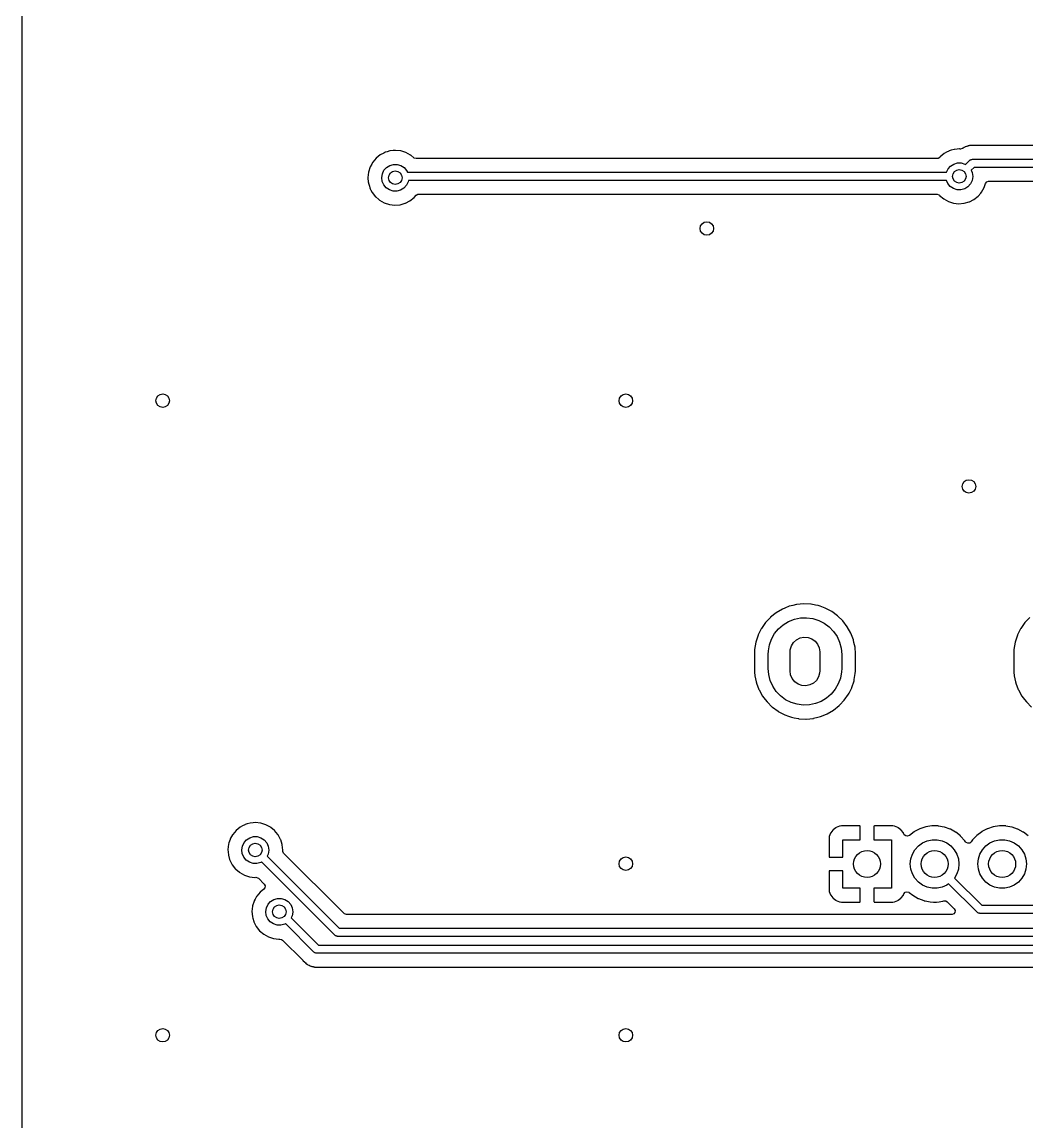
# Model space of a CAD drawing. Extents: x 123 to 292, y -246 to -33.
# Drawn here: x 122.94 to 160.14, y -205.4 to -164.67 of the extents above; entities that cross this region are included whole.
import ezdxf

# ---------------------------------------------------------------- set-up
doc = ezdxf.new("R2010")
doc.units = 0
doc.layers.add('BLACK', color=7, linetype='CONTINUOUS')

msp = doc.modelspace()

# ---------------------------------------------------------------- linework, layer by layer
at = {"layer": 'BLACK', "linetype": 'CONTINUOUS'}
for p, q in [((122.936, -245.999), (122.936, -33.9085)), ((136.678, -169.428), (136.57, -169.438)), ((136.761, -169.421), (136.678, -169.428)), ((136.767, -169.421), (136.761, -169.421)), ((136.951, -169.441), (136.767, -169.421)), ((136.767, -169.421), (136.767, -169.421)), ((157.331, -169.42), (157.253, -169.444)), ((157.437, -169.39), (157.331, -169.42)), ((157.443, -169.388), (157.437, -169.39)), ((157.437, -169.39), (157.437, -169.39)), ((157.449, -169.387), (157.443, -169.388)), ((157.557, -169.377), (157.449, -169.387)), ((157.449, -169.387), (157.449, -169.387)), ((157.639, -169.37), (157.557, -169.377)), ((157.646, -169.37), (157.639, -169.37)), ((157.665, -169.373), (157.646, -169.37)), ((157.646, -169.37), (157.646, -169.37)), ((157.674, -169.373), (157.665, -169.373)), ((157.743, -169.356), (157.674, -169.373)), ((157.748, -169.353), (157.743, -169.356)), ((157.758, -169.346), (157.748, -169.353)), ((157.773, -169.335), (157.758, -169.346)), ((157.795, -169.319), (157.773, -169.335)), ((157.815, -169.311), (157.795, -169.319)), ((157.833, -169.302), (157.815, -169.311)), ((157.845, -169.295), (157.833, -169.302)), ((157.851, -169.291), (157.845, -169.295)), ((157.896, -169.279), (157.851, -169.291)), ((157.907, -169.275), (157.896, -169.279)), ((157.943, -169.261), (157.907, -169.275)), ((157.95, -169.258), (157.943, -169.261)), ((157.943, -169.261), (157.943, -169.261)), ((157.958, -169.257), (157.95, -169.258)), ((157.964, -169.256), (157.958, -169.257)), ((157.958, -169.257), (157.958, -169.257)), ((157.971, -169.255), (157.964, -169.256)), ((157.991, -169.251), (157.971, -169.255)), ((158.011, -169.245), (157.991, -169.251)), ((158.057, -169.244), (158.011, -169.245)), ((158.069, -169.243), (158.057, -169.244)), ((158.074, -169.242), (158.069, -169.243)), ((158.103, -169.242), (158.074, -169.242)), ((158.107, -169.242), (158.103, -169.242)), ((158.122, -169.242), (158.107, -169.242)), ((158.177, -169.24), (158.122, -169.242)), ((158.185, -169.242), (158.177, -169.24)), ((158.197, -169.242), (158.185, -169.242)), ((158.185, -169.242), (158.185, -169.242)), ((201.209, -169.242), (158.197, -169.242)), ((136.045, -169.71), (135.917, -169.861)), ((136.199, -169.586), (136.045, -169.71)), ((136.324, -169.52), (136.199, -169.586)), ((136.369, -169.497), (136.324, -169.52)), ((136.374, -169.494), (136.369, -169.497)), ((136.369, -169.497), (136.369, -169.497)), ((136.453, -169.471), (136.374, -169.494)), ((136.558, -169.44), (136.453, -169.471)), ((136.564, -169.439), (136.558, -169.44)), ((136.558, -169.44), (136.558, -169.44)), ((136.57, -169.438), (136.564, -169.439)), ((136.57, -169.438), (136.57, -169.438)), ((136.957, -169.441), (136.951, -169.441)), ((136.951, -169.441), (136.951, -169.441)), ((137.146, -169.5), (136.957, -169.441)), ((137.32, -169.594), (137.146, -169.5)), ((137.325, -169.598), (137.32, -169.594)), ((137.443, -169.696), (137.325, -169.598)), ((137.325, -169.598), (137.325, -169.598)), ((137.456, -169.705), (137.443, -169.696)), ((137.524, -169.725), (137.456, -169.705)), ((156.81, -169.725), (137.524, -169.725)), ((156.847, -169.719), (156.81, -169.725)), ((156.906, -169.68), (156.847, -169.719)), ((156.919, -169.664), (156.906, -169.68)), ((156.923, -169.659), (156.919, -169.664)), ((157.078, -169.535), (156.923, -169.659)), ((157.159, -169.493), (157.078, -169.535)), ((157.247, -169.446), (157.159, -169.493)), ((157.253, -169.444), (157.247, -169.446)), ((157.247, -169.446), (157.247, -169.446)), ((157.862, -169.942), (158.009, -169.795)), ((158.009, -169.795), (158.026, -169.785)), ((158.026, -169.785), (158.04, -169.771)), ((158.04, -169.771), (158.059, -169.766)), ((158.059, -169.766), (158.076, -169.756)), ((158.076, -169.756), (158.096, -169.756)), ((158.096, -169.756), (158.115, -169.751)), ((158.115, -169.751), (201.555, -169.751)), ((135.762, -170.223), (135.74, -170.42)), ((135.822, -170.035), (135.762, -170.223)), ((135.88, -169.929), (135.822, -170.035)), ((135.914, -169.867), (135.88, -169.929)), ((135.917, -169.861), (135.914, -169.867)), ((135.914, -169.867), (135.914, -169.867)), ((136.275, -170.288), (136.336, -170.159)), ((136.336, -170.159), (136.43, -170.053)), ((136.43, -170.053), (136.549, -169.978)), ((136.549, -169.978), (136.686, -169.939)), ((136.686, -169.939), (136.828, -169.939)), ((136.828, -169.939), (136.963, -169.98)), ((136.963, -169.98), (137.082, -170.057)), ((137.082, -170.057), (137.175, -170.165)), ((137.175, -170.165), (137.206, -170.233)), ((137.206, -170.233), (157.156, -170.233)), ((157.156, -170.233), (157.214, -170.109)), ((157.214, -170.109), (157.308, -170.002)), ((157.308, -170.002), (157.428, -169.927)), ((157.428, -169.927), (157.565, -169.888)), ((157.565, -169.888), (157.706, -169.889)), ((157.706, -169.889), (157.842, -169.929)), ((157.842, -169.929), (157.862, -169.942)), ((158.177, -170.051), (158.072, -170.155)), ((158.072, -170.155), (158.112, -170.243)), ((158.112, -170.243), (158.132, -170.383)), ((201.557, -170.051), (158.177, -170.051)), ((135.74, -170.42), (135.741, -170.426)), ((135.741, -170.426), (135.756, -170.609)), ((135.756, -170.609), (135.757, -170.617)), ((135.757, -170.617), (135.762, -170.634)), ((135.762, -170.634), (135.796, -170.752)), ((136.254, -170.428), (136.275, -170.288)), ((136.272, -170.568), (136.254, -170.428)), ((136.329, -170.698), (136.272, -170.568)), ((137.23, -170.586), (137.168, -170.714)), ((137.239, -170.533), (137.23, -170.586)), ((157.158, -170.533), (137.239, -170.533)), ((157.208, -170.647), (157.158, -170.533)), ((157.299, -170.756), (157.208, -170.647)), ((158.109, -170.535), (158.047, -170.663)), ((158.132, -170.395), (158.109, -170.535)), ((158.132, -170.383), (158.132, -170.395)), ((158.558, -170.795), (158.608, -170.645)), ((158.608, -170.645), (158.649, -170.587)), ((158.649, -170.587), (158.714, -170.56)), ((158.714, -170.56), (158.728, -170.559)), ((158.728, -170.559), (201.206, -170.559)), ((135.796, -170.752), (135.811, -170.807)), ((135.811, -170.807), (135.83, -170.843)), ((135.83, -170.843), (135.854, -170.89)), ((135.854, -170.89), (135.902, -170.983)), ((135.902, -170.983), (136.025, -171.138)), ((136.42, -170.807), (136.329, -170.698)), ((136.538, -170.885), (136.42, -170.807)), ((136.674, -170.928), (136.538, -170.885)), ((136.815, -170.93), (136.674, -170.928)), ((136.952, -170.893), (136.815, -170.93)), ((137.073, -170.819), (136.952, -170.893)), ((137.168, -170.714), (137.073, -170.819)), ((137.524, -171.085), (137.583, -171.047)), ((137.583, -171.047), (137.619, -171.042)), ((137.619, -171.042), (156.807, -171.042)), ((156.807, -171.042), (156.875, -171.062)), ((157.417, -170.834), (157.299, -170.756)), ((157.552, -170.877), (157.417, -170.834)), ((157.694, -170.879), (157.552, -170.877)), ((157.831, -170.842), (157.694, -170.879)), ((157.952, -170.768), (157.831, -170.842)), ((158.047, -170.663), (157.952, -170.768)), ((158.331, -171.117), (158.425, -171.009)), ((158.425, -171.009), (158.456, -170.972)), ((158.456, -170.972), (158.46, -170.967)), ((158.456, -170.972), (158.456, -170.972)), ((158.46, -170.967), (158.558, -170.795)), ((136.025, -171.138), (136.029, -171.142)), ((136.029, -171.142), (136.029, -171.142)), ((136.029, -171.142), (136.143, -171.239)), ((136.143, -171.239), (136.175, -171.266)), ((136.175, -171.266), (136.348, -171.363)), ((136.348, -171.363), (136.536, -171.424)), ((136.536, -171.424), (136.732, -171.447)), ((136.732, -171.447), (136.739, -171.447)), ((136.739, -171.447), (136.923, -171.432)), ((136.739, -171.447), (136.739, -171.447)), ((136.923, -171.432), (136.923, -171.432)), ((136.923, -171.432), (136.93, -171.432)), ((136.93, -171.432), (137.12, -171.379)), ((137.12, -171.379), (137.126, -171.376)), ((137.126, -171.376), (137.291, -171.292)), ((137.126, -171.376), (137.126, -171.376)), ((137.291, -171.292), (137.297, -171.29)), ((137.291, -171.292), (137.291, -171.292)), ((137.297, -171.29), (137.452, -171.168)), ((137.452, -171.168), (137.524, -171.085)), ((156.875, -171.062), (156.898, -171.08)), ((156.898, -171.08), (156.9, -171.082)), ((156.9, -171.082), (156.903, -171.087)), ((156.903, -171.087), (157.054, -171.215)), ((157.054, -171.215), (157.227, -171.312)), ((157.227, -171.312), (157.415, -171.373)), ((157.415, -171.373), (157.611, -171.396)), ((157.611, -171.396), (157.617, -171.396)), ((157.617, -171.396), (157.802, -171.382)), ((157.617, -171.396), (157.617, -171.396)), ((157.802, -171.382), (157.808, -171.381)), ((157.802, -171.382), (157.802, -171.382)), ((157.808, -171.381), (157.999, -171.328)), ((157.999, -171.328), (158.004, -171.325)), ((158.004, -171.325), (158.17, -171.242)), ((158.004, -171.325), (158.004, -171.325)), ((158.17, -171.242), (158.175, -171.239)), ((158.17, -171.242), (158.17, -171.242)), ((158.175, -171.239), (158.331, -171.117)), ((151.091, -186.403), (150.857, -186.54)), ((151.168, -186.372), (151.091, -186.403)), ((151.338, -186.303), (151.168, -186.372)), ((151.342, -186.301), (151.338, -186.303)), ((151.338, -186.303), (151.338, -186.303)), ((151.471, -186.27), (151.342, -186.301)), ((151.601, -186.238), (151.471, -186.27)), ((151.606, -186.237), (151.601, -186.238)), ((151.601, -186.238), (151.601, -186.238)), ((151.875, -186.211), (151.606, -186.237)), ((151.88, -186.211), (151.875, -186.211)), ((152.142, -186.224), (151.88, -186.211)), ((151.88, -186.211), (151.88, -186.211)), ((152.146, -186.224), (152.142, -186.224)), ((152.142, -186.224), (152.142, -186.224)), ((152.151, -186.225), (152.146, -186.224)), ((152.314, -186.258), (152.151, -186.225)), ((152.151, -186.225), (152.151, -186.225)), ((152.412, -186.277), (152.314, -186.258)), ((152.484, -186.302), (152.412, -186.277)), ((152.664, -186.366), (152.484, -186.302)), ((152.668, -186.367), (152.664, -186.366)), ((152.664, -186.366), (152.664, -186.366)), ((152.908, -186.493), (152.668, -186.367)), ((153.127, -186.653), (152.908, -186.493)), ((150.46, -186.908), (150.305, -187.13)), ((150.517, -186.846), (150.46, -186.908)), ((150.642, -186.713), (150.517, -186.846)), ((150.645, -186.709), (150.642, -186.713)), ((150.857, -186.54), (150.645, -186.709)), ((151.117, -186.985), (151.313, -186.866)), ((151.313, -186.866), (151.527, -186.781)), ((151.527, -186.781), (151.752, -186.734)), ((151.752, -186.734), (151.982, -186.726)), ((151.982, -186.726), (152.21, -186.756)), ((152.21, -186.756), (152.43, -186.824)), ((152.43, -186.824), (152.635, -186.928)), ((152.635, -186.928), (152.819, -187.065)), ((153.321, -186.843), (153.127, -186.653)), ((153.486, -187.058), (153.321, -186.843)), ((160.06, -186.908), (159.905, -187.13)), ((160.117, -186.846), (160.06, -186.908)), ((160.242, -186.713), (160.117, -186.846)), ((150.303, -187.134), (150.19, -187.363)), ((150.305, -187.13), (150.303, -187.134)), ((150.303, -187.134), (150.303, -187.134)), ((150.683, -187.514), (150.797, -187.314)), ((150.797, -187.314), (150.943, -187.136)), ((150.943, -187.136), (151.117, -186.985)), ((152.819, -187.065), (152.978, -187.232)), ((152.978, -187.232), (153.106, -187.423)), ((153.617, -187.295), (153.486, -187.058)), ((153.713, -187.549), (153.617, -187.295)), ((159.903, -187.134), (159.79, -187.363)), ((159.905, -187.13), (159.903, -187.134)), ((159.903, -187.134), (159.903, -187.134)), ((150.1, -187.631), (150.054, -187.898)), ((150.185, -187.373), (150.1, -187.631)), ((150.19, -187.363), (150.185, -187.373)), ((150.564, -187.956), (150.605, -187.73)), ((150.605, -187.73), (150.683, -187.514)), ((151.416, -187.77), (151.494, -187.643)), ((151.494, -187.643), (151.604, -187.542)), ((151.604, -187.542), (151.737, -187.475)), ((151.737, -187.475), (151.883, -187.445)), ((151.883, -187.445), (152.032, -187.456)), ((152.032, -187.456), (152.173, -187.507)), ((152.173, -187.507), (152.295, -187.593)), ((152.295, -187.593), (152.388, -187.709)), ((152.388, -187.709), (152.448, -187.846)), ((153.106, -187.423), (153.201, -187.632)), ((153.201, -187.632), (153.259, -187.855)), ((153.714, -187.553), (153.713, -187.549)), ((153.734, -187.641), (153.714, -187.553)), ((153.714, -187.553), (153.714, -187.553)), ((153.772, -187.814), (153.734, -187.641)), ((159.7, -187.631), (159.654, -187.898)), ((159.785, -187.373), (159.7, -187.631)), ((159.79, -187.363), (159.785, -187.373)), ((150.054, -187.898), (150.049, -187.984)), ((150.049, -187.984), (150.049, -188.673)), ((150.558, -188.084), (150.564, -187.956)), ((150.558, -188.604), (150.558, -188.084)), ((151.368, -187.994), (151.374, -187.914)), ((151.368, -188.694), (151.368, -187.994)), ((151.374, -187.914), (151.416, -187.77)), ((152.448, -187.846), (152.468, -187.994)), ((152.468, -187.994), (152.468, -188.694)), ((153.259, -187.855), (153.278, -188.084)), ((153.278, -188.084), (153.278, -188.604)), ((153.777, -187.881), (153.772, -187.814)), ((153.786, -188.003), (153.777, -187.881)), ((153.786, -188.015), (153.786, -188.003)), ((153.786, -188.704), (153.786, -188.015)), ((159.654, -187.898), (159.649, -187.984)), ((159.649, -187.984), (159.649, -188.673)), ((150.049, -188.673), (150.05, -188.675)), ((150.05, -188.675), (150.05, -188.675)), ((150.05, -188.675), (150.054, -188.741)), ((150.054, -188.741), (150.064, -188.874)), ((150.064, -188.874), (150.065, -188.879)), ((150.065, -188.879), (150.065, -188.879)), ((150.065, -188.879), (150.113, -189.094)), ((150.577, -188.833), (150.558, -188.604)), ((150.635, -189.056), (150.577, -188.833)), ((151.388, -188.842), (151.368, -188.694)), ((151.448, -188.979), (151.388, -188.842)), ((151.541, -189.095), (151.448, -188.979)), ((152.42, -188.918), (152.342, -189.045)), ((152.462, -188.774), (152.42, -188.918)), ((152.468, -188.694), (152.462, -188.774)), ((153.231, -188.958), (153.153, -189.174)), ((153.272, -188.732), (153.231, -188.958)), ((153.278, -188.604), (153.272, -188.732)), ((153.743, -189.013), (153.782, -188.794)), ((153.782, -188.79), (153.786, -188.704)), ((153.782, -188.794), (153.782, -188.79)), ((153.782, -188.794), (153.782, -188.794)), ((159.649, -188.673), (159.65, -188.675)), ((159.65, -188.675), (159.65, -188.675)), ((159.65, -188.675), (159.654, -188.741)), ((159.654, -188.741), (159.664, -188.874)), ((159.664, -188.874), (159.665, -188.879)), ((159.665, -188.879), (159.665, -188.879)), ((159.665, -188.879), (159.713, -189.094)), ((150.113, -189.094), (150.123, -189.139)), ((150.123, -189.139), (150.124, -189.144)), ((150.124, -189.144), (150.214, -189.382)), ((150.214, -189.382), (150.219, -189.393)), ((150.73, -189.265), (150.635, -189.056)), ((150.858, -189.456), (150.73, -189.265)), ((151.663, -189.181), (151.541, -189.095)), ((151.804, -189.232), (151.663, -189.181)), ((151.953, -189.243), (151.804, -189.232)), ((152.099, -189.213), (151.953, -189.243)), ((152.232, -189.146), (152.099, -189.213)), ((152.342, -189.045), (152.232, -189.146)), ((153.039, -189.374), (152.893, -189.552)), ((153.153, -189.174), (153.039, -189.374)), ((153.552, -189.515), (153.649, -189.319)), ((153.649, -189.319), (153.651, -189.315)), ((153.649, -189.319), (153.649, -189.319)), ((153.651, -189.315), (153.736, -189.057)), ((153.736, -189.057), (153.743, -189.013)), ((159.713, -189.094), (159.723, -189.139)), ((159.723, -189.139), (159.724, -189.144)), ((159.724, -189.144), (159.814, -189.382)), ((159.814, -189.382), (159.819, -189.393)), ((150.219, -189.393), (150.35, -189.63)), ((150.35, -189.63), (150.353, -189.633)), ((150.353, -189.633), (150.447, -189.757)), ((150.447, -189.757), (150.515, -189.845)), ((151.017, -189.623), (150.858, -189.456)), ((151.201, -189.76), (151.017, -189.623)), ((151.406, -189.864), (151.201, -189.76)), ((152.719, -189.703), (152.523, -189.822)), ((152.893, -189.552), (152.719, -189.703)), ((153.211, -189.957), (153.373, -189.784)), ((153.373, -189.784), (153.376, -189.78)), ((153.373, -189.784), (153.373, -189.784)), ((153.376, -189.78), (153.531, -189.558)), ((153.531, -189.558), (153.552, -189.515)), ((159.819, -189.393), (159.95, -189.63)), ((159.95, -189.63), (159.953, -189.633)), ((159.953, -189.633), (160.047, -189.757)), ((160.047, -189.757), (160.115, -189.845)), ((150.515, -189.845), (150.709, -190.035)), ((150.709, -190.035), (150.712, -190.038)), ((150.712, -190.038), (150.712, -190.038)), ((150.712, -190.038), (150.921, -190.189)), ((150.921, -190.189), (150.928, -190.195)), ((150.928, -190.195), (151.168, -190.321)), ((151.626, -189.932), (151.406, -189.864)), ((151.854, -189.962), (151.626, -189.932)), ((152.084, -189.954), (151.854, -189.962)), ((152.309, -189.907), (152.084, -189.954)), ((152.523, -189.822), (152.309, -189.907)), ((152.745, -190.285), (152.979, -190.148)), ((152.979, -190.148), (153.191, -189.979)), ((153.191, -189.979), (153.211, -189.957)), ((160.115, -189.845), (160.309, -190.035)), ((151.168, -190.321), (151.172, -190.322)), ((151.172, -190.322), (151.172, -190.322)), ((151.172, -190.322), (151.305, -190.369)), ((151.305, -190.369), (151.424, -190.411)), ((151.424, -190.411), (151.522, -190.43)), ((151.522, -190.43), (151.685, -190.463)), ((151.685, -190.463), (151.685, -190.463)), ((151.685, -190.463), (151.69, -190.464)), ((151.69, -190.464), (151.694, -190.464)), ((151.694, -190.464), (151.694, -190.464)), ((151.694, -190.464), (151.956, -190.477)), ((151.956, -190.477), (151.956, -190.477)), ((151.956, -190.477), (151.961, -190.477)), ((151.961, -190.477), (152.23, -190.451)), ((152.23, -190.451), (152.235, -190.45)), ((152.235, -190.45), (152.395, -190.411)), ((152.235, -190.45), (152.235, -190.45)), ((152.395, -190.411), (152.494, -190.387)), ((152.494, -190.387), (152.536, -190.37)), ((152.536, -190.37), (152.741, -190.287)), ((152.741, -190.287), (152.745, -190.285)), ((152.741, -190.287), (152.741, -190.287)), ((130.863, -194.602), (130.736, -194.753)), ((131.017, -194.478), (130.863, -194.602)), ((131.101, -194.434), (131.017, -194.478)), ((131.187, -194.389), (131.101, -194.434)), ((131.192, -194.386), (131.187, -194.389)), ((131.187, -194.389), (131.187, -194.389)), ((131.271, -194.363), (131.192, -194.386)), ((131.376, -194.332), (131.271, -194.363)), ((131.382, -194.331), (131.376, -194.332)), ((131.376, -194.332), (131.376, -194.332)), ((131.388, -194.33), (131.382, -194.331)), ((131.497, -194.32), (131.388, -194.33)), ((131.388, -194.33), (131.388, -194.33)), ((131.579, -194.313), (131.497, -194.32)), ((131.585, -194.313), (131.579, -194.313)), ((131.77, -194.333), (131.585, -194.313)), ((131.585, -194.313), (131.585, -194.313)), ((131.776, -194.333), (131.77, -194.333)), ((131.77, -194.333), (131.77, -194.333)), ((131.965, -194.392), (131.776, -194.333)), ((132.139, -194.486), (131.965, -194.392)), ((132.143, -194.49), (132.139, -194.486)), ((132.285, -194.607), (132.143, -194.49)), ((132.143, -194.49), (132.143, -194.49)), ((132.291, -194.612), (132.285, -194.607)), ((132.295, -194.617), (132.291, -194.612)), ((132.334, -194.664), (132.295, -194.617)), ((132.295, -194.617), (132.295, -194.617)), ((132.416, -194.765), (132.334, -194.664)), ((152.95, -194.588), (152.873, -194.69)), ((152.962, -194.576), (152.95, -194.588)), ((153.064, -194.499), (152.962, -194.576)), ((153.08, -194.491), (153.064, -194.499)), ((153.2, -194.446), (153.08, -194.491)), ((153.216, -194.442), (153.2, -194.446)), ((153.267, -194.436), (153.216, -194.442)), ((153.273, -194.436), (153.267, -194.436)), ((153.95, -194.436), (153.273, -194.436)), ((153.958, -194.438), (153.95, -194.436)), ((153.96, -194.439), (153.958, -194.438)), ((153.964, -194.454), (153.96, -194.439)), ((153.964, -194.944), (153.964, -194.454)), ((154.474, -194.442), (154.472, -194.45)), ((154.472, -194.45), (154.472, -194.944)), ((154.475, -194.44), (154.474, -194.442)), ((154.49, -194.436), (154.475, -194.44)), ((155.163, -194.436), (154.49, -194.436)), ((155.169, -194.436), (155.163, -194.436)), ((155.22, -194.442), (155.169, -194.436)), ((155.236, -194.446), (155.22, -194.442)), ((155.356, -194.491), (155.236, -194.446)), ((155.372, -194.499), (155.356, -194.491)), ((155.474, -194.576), (155.372, -194.499)), ((155.486, -194.588), (155.474, -194.576)), ((155.563, -194.69), (155.486, -194.588)), ((155.961, -194.651), (155.784, -194.784)), ((155.965, -194.648), (155.961, -194.651)), ((155.961, -194.651), (155.961, -194.651)), ((155.969, -194.646), (155.965, -194.648)), ((156.166, -194.543), (155.969, -194.646)), ((156.17, -194.541), (156.166, -194.543)), ((156.166, -194.543), (156.166, -194.543)), ((156.39, -194.469), (156.17, -194.541)), ((156.619, -194.434), (156.39, -194.469)), ((156.625, -194.434), (156.619, -194.434)), ((156.774, -194.436), (156.625, -194.434)), ((156.625, -194.434), (156.625, -194.434)), ((156.851, -194.437), (156.774, -194.436)), ((156.856, -194.438), (156.851, -194.437)), ((157.074, -194.477), (156.856, -194.438)), ((156.856, -194.438), (156.856, -194.438)), ((157.079, -194.478), (157.074, -194.477)), ((157.074, -194.477), (157.074, -194.477)), ((157.084, -194.479), (157.079, -194.478)), ((157.292, -194.553), (157.084, -194.479)), ((157.084, -194.479), (157.084, -194.479)), ((157.297, -194.555), (157.292, -194.553)), ((157.292, -194.553), (157.292, -194.553)), ((157.302, -194.557), (157.297, -194.555)), ((157.496, -194.664), (157.302, -194.557)), ((157.302, -194.557), (157.302, -194.557)), ((157.5, -194.667), (157.496, -194.664)), ((157.496, -194.664), (157.496, -194.664)), ((157.504, -194.67), (157.5, -194.667)), ((157.678, -194.807), (157.504, -194.67)), ((157.504, -194.67), (157.504, -194.67)), ((158.461, -194.651), (158.284, -194.784)), ((158.465, -194.648), (158.461, -194.651)), ((158.461, -194.651), (158.461, -194.651)), ((158.469, -194.646), (158.465, -194.648)), ((158.666, -194.543), (158.469, -194.646)), ((158.67, -194.541), (158.666, -194.543)), ((158.666, -194.543), (158.666, -194.543)), ((158.89, -194.469), (158.67, -194.541)), ((159.119, -194.434), (158.89, -194.469)), ((159.125, -194.434), (159.119, -194.434)), ((159.274, -194.436), (159.125, -194.434)), ((159.125, -194.434), (159.125, -194.434)), ((159.351, -194.437), (159.274, -194.436)), ((159.356, -194.438), (159.351, -194.437)), ((159.574, -194.477), (159.356, -194.438)), ((159.356, -194.438), (159.356, -194.438)), ((159.579, -194.478), (159.574, -194.477)), ((159.574, -194.477), (159.574, -194.477)), ((159.584, -194.479), (159.579, -194.478)), ((159.792, -194.553), (159.584, -194.479)), ((159.584, -194.479), (159.584, -194.479)), ((159.797, -194.555), (159.792, -194.553)), ((159.792, -194.553), (159.792, -194.553)), ((159.802, -194.557), (159.797, -194.555)), ((159.996, -194.664), (159.802, -194.557)), ((159.802, -194.557), (159.802, -194.557)), ((160, -194.667), (159.996, -194.664)), ((159.996, -194.664), (159.996, -194.664)), ((160.004, -194.67), (160, -194.667)), ((160.178, -194.807), (160.004, -194.67)), ((160.004, -194.67), (160.004, -194.67)), ((130.598, -195.059), (130.581, -195.115)), ((130.639, -194.933), (130.598, -195.059)), ((130.641, -194.927), (130.639, -194.933)), ((130.639, -194.933), (130.639, -194.933)), ((130.659, -194.892), (130.641, -194.927)), ((130.733, -194.759), (130.659, -194.892)), ((130.736, -194.753), (130.733, -194.759)), ((130.733, -194.759), (130.733, -194.759)), ((131.094, -195.18), (131.154, -195.051)), ((131.154, -195.051), (131.248, -194.945)), ((131.248, -194.945), (131.368, -194.87)), ((131.368, -194.87), (131.504, -194.831)), ((131.504, -194.831), (131.646, -194.831)), ((131.646, -194.831), (131.782, -194.872)), ((131.782, -194.872), (131.901, -194.949)), ((131.901, -194.949), (131.993, -195.057)), ((131.993, -195.057), (132.052, -195.186)), ((132.509, -194.94), (132.416, -194.765)), ((132.511, -194.946), (132.509, -194.94)), ((132.563, -195.12), (132.511, -194.946)), ((152.816, -194.842), (152.81, -194.893)), ((152.81, -194.893), (152.81, -194.899)), ((152.81, -194.899), (152.81, -195.572)), ((152.82, -194.826), (152.816, -194.842)), ((152.865, -194.706), (152.82, -194.826)), ((152.873, -194.69), (152.865, -194.706)), ((153.318, -195.59), (153.318, -194.944)), ((153.318, -194.944), (153.964, -194.944)), ((154.472, -194.944), (155.118, -194.944)), ((155.118, -194.944), (155.118, -196.744)), ((155.571, -194.706), (155.563, -194.69)), ((155.582, -194.734), (155.571, -194.706)), ((155.595, -194.759), (155.582, -194.734)), ((155.649, -194.805), (155.595, -194.759)), ((155.719, -194.814), (155.649, -194.805)), ((155.779, -194.786), (155.719, -194.814)), ((155.78, -194.787), (155.779, -194.786)), ((155.784, -194.784), (155.78, -194.787)), ((156.116, -195.175), (156.268, -195.065)), ((156.268, -195.065), (156.44, -194.988)), ((156.44, -194.988), (156.624, -194.949)), ((156.624, -194.949), (156.812, -194.949)), ((156.812, -194.949), (156.996, -194.988)), ((156.996, -194.988), (157.168, -195.065)), ((157.168, -195.065), (157.32, -195.175)), ((157.682, -194.81), (157.678, -194.807)), ((157.678, -194.807), (157.678, -194.807)), ((157.838, -194.982), (157.682, -194.81)), ((157.841, -194.986), (157.838, -194.982)), ((157.863, -195.021), (157.841, -194.986)), ((157.841, -194.986), (157.841, -194.986)), ((157.884, -195.045), (157.863, -195.021)), ((157.947, -195.076), (157.884, -195.045)), ((158.018, -195.068), (157.947, -195.076)), ((158.073, -195.023), (158.018, -195.068)), ((158.12, -194.955), (158.073, -195.023)), ((158.28, -194.787), (158.12, -194.955)), ((158.284, -194.784), (158.28, -194.787)), ((158.616, -195.175), (158.768, -195.065)), ((158.768, -195.065), (158.94, -194.988)), ((158.94, -194.988), (159.124, -194.949)), ((159.124, -194.949), (159.312, -194.949)), ((159.312, -194.949), (159.496, -194.988)), ((159.496, -194.988), (159.668, -195.065)), ((159.668, -195.065), (159.82, -195.175)), ((130.581, -195.115), (130.559, -195.312)), ((130.559, -195.312), (130.575, -195.509)), ((131.072, -195.32), (131.094, -195.18)), ((131.09, -195.46), (131.072, -195.32)), ((131.148, -195.59), (131.09, -195.46)), ((132.048, -195.478), (132.012, -195.554)), ((132.072, -195.338), (132.048, -195.478)), ((132.052, -195.186), (132.072, -195.326)), ((132.072, -195.326), (132.072, -195.338)), ((132.566, -195.129), (132.563, -195.12)), ((132.585, -195.326), (132.566, -195.129)), ((132.585, -195.342), (132.585, -195.326)), ((132.585, -195.354), (132.585, -195.342)), ((132.588, -195.382), (132.585, -195.354)), ((132.622, -195.445), (132.588, -195.382)), ((134.856, -197.679), (132.622, -195.445)), ((155.838, -195.657), (155.896, -195.478)), ((155.896, -195.478), (155.99, -195.315)), ((155.99, -195.315), (156.116, -195.175)), ((157.32, -195.175), (157.446, -195.315)), ((157.446, -195.315), (157.54, -195.478)), ((157.54, -195.478), (157.598, -195.657)), ((158.338, -195.657), (158.396, -195.478)), ((158.396, -195.478), (158.49, -195.315)), ((158.49, -195.315), (158.616, -195.175)), ((159.82, -195.175), (159.946, -195.315)), ((159.946, -195.315), (160.04, -195.478)), ((160.04, -195.478), (160.098, -195.657)), ((130.575, -195.509), (130.577, -195.515)), ((130.577, -195.515), (130.623, -195.675)), ((130.623, -195.675), (130.63, -195.699)), ((130.63, -195.699), (130.72, -195.875)), ((130.72, -195.875), (130.843, -196.03)), ((131.239, -195.699), (131.148, -195.59)), ((131.357, -195.777), (131.239, -195.699)), ((131.492, -195.82), (131.357, -195.777)), ((131.634, -195.822), (131.492, -195.82)), ((131.771, -195.785), (131.634, -195.822)), ((131.8, -195.767), (131.771, -195.785)), ((134.514, -198.48), (131.8, -195.767)), ((132.012, -195.554), (134.682, -198.224)), ((152.81, -195.572), (152.814, -195.587)), ((152.814, -195.587), (152.816, -195.588)), ((152.816, -195.588), (152.824, -195.59)), ((152.824, -195.59), (153.318, -195.59)), ((155.818, -195.844), (155.838, -195.657)), ((155.838, -196.031), (155.818, -195.844)), ((157.598, -195.657), (157.618, -195.844)), ((157.618, -195.844), (157.598, -196.031)), ((158.318, -195.844), (158.338, -195.657)), ((158.338, -196.031), (158.318, -195.844)), ((160.098, -195.657), (160.118, -195.844)), ((160.118, -195.844), (160.098, -196.031)), ((130.843, -196.03), (130.848, -196.034)), ((130.848, -196.034), (130.848, -196.034)), ((130.848, -196.034), (130.984, -196.15)), ((130.984, -196.15), (130.994, -196.158)), ((130.994, -196.158), (131.166, -196.255)), ((131.166, -196.255), (131.354, -196.316)), ((152.812, -196.104), (152.81, -196.112)), ((152.81, -196.112), (152.81, -196.789)), ((152.813, -196.102), (152.812, -196.104)), ((152.828, -196.098), (152.813, -196.102)), ((153.318, -196.098), (152.828, -196.098)), ((153.318, -196.744), (153.318, -196.098)), ((155.896, -196.21), (155.838, -196.031)), ((155.99, -196.373), (155.896, -196.21)), ((157.54, -196.21), (157.451, -196.365)), ((157.598, -196.031), (157.54, -196.21)), ((158.396, -196.21), (158.338, -196.031)), ((158.49, -196.373), (158.396, -196.21)), ((160.04, -196.21), (159.946, -196.373)), ((160.098, -196.031), (160.04, -196.21)), ((131.354, -196.316), (131.551, -196.339)), ((131.551, -196.339), (131.557, -196.339)), ((131.557, -196.339), (131.568, -196.338)), ((131.557, -196.339), (131.557, -196.339)), ((131.568, -196.338), (131.589, -196.336)), ((131.589, -196.336), (131.658, -196.351)), ((131.658, -196.351), (131.688, -196.373)), ((131.688, -196.373), (131.903, -196.588)), ((131.903, -196.588), (131.937, -196.65)), ((131.937, -196.65), (131.931, -196.721)), ((156.116, -196.513), (155.99, -196.373)), ((156.268, -196.623), (156.116, -196.513)), ((156.44, -196.7), (156.268, -196.623)), ((156.624, -196.739), (156.44, -196.7)), ((156.996, -196.7), (156.812, -196.739)), ((157.168, -196.623), (156.996, -196.7)), ((157.236, -196.574), (157.168, -196.623)), ((158.292, -197.631), (157.236, -196.574)), ((157.451, -196.365), (158.461, -197.374)), ((158.616, -196.513), (158.49, -196.373)), ((158.768, -196.623), (158.616, -196.513)), ((158.94, -196.7), (158.768, -196.623)), ((159.124, -196.739), (158.94, -196.7)), ((159.496, -196.7), (159.312, -196.739)), ((159.668, -196.623), (159.496, -196.7)), ((159.82, -196.513), (159.668, -196.623)), ((159.946, -196.373), (159.82, -196.513)), ((131.622, -197.045), (131.567, -197.144)), ((131.625, -197.039), (131.622, -197.045)), ((131.622, -197.045), (131.622, -197.045)), ((131.752, -196.888), (131.625, -197.039)), ((131.892, -196.775), (131.752, -196.888)), ((131.931, -196.721), (131.892, -196.775)), ((132.257, -197.156), (132.393, -197.117)), ((132.393, -197.117), (132.535, -197.117)), ((132.535, -197.117), (132.671, -197.158)), ((152.81, -196.789), (152.81, -196.795)), ((152.81, -196.795), (152.816, -196.846)), ((152.816, -196.846), (152.82, -196.862)), ((152.82, -196.862), (152.865, -196.982)), ((152.865, -196.982), (152.873, -196.998)), ((152.873, -196.998), (152.95, -197.1)), ((152.95, -197.1), (152.962, -197.112)), ((152.962, -197.112), (153.064, -197.189)), ((153.964, -196.744), (153.318, -196.744)), ((153.964, -197.238), (153.964, -196.744)), ((155.118, -196.744), (154.472, -196.744)), ((154.472, -196.744), (154.472, -197.234)), ((155.372, -197.189), (155.474, -197.112)), ((155.474, -197.112), (155.486, -197.1)), ((155.486, -197.1), (155.563, -196.998)), ((155.563, -196.998), (155.571, -196.982)), ((155.571, -196.982), (155.583, -196.95)), ((155.583, -196.95), (155.626, -196.893)), ((155.626, -196.893), (155.692, -196.869)), ((155.692, -196.869), (155.762, -196.884)), ((155.762, -196.884), (155.782, -196.897)), ((155.782, -196.897), (155.907, -197.002)), ((155.907, -197.002), (156.107, -197.119)), ((156.107, -197.119), (156.112, -197.12)), ((156.112, -197.12), (156.112, -197.12)), ((156.112, -197.12), (156.123, -197.125)), ((156.812, -196.739), (156.624, -196.739)), ((159.312, -196.739), (159.124, -196.739)), ((131.47, -197.401), (131.448, -197.598)), ((131.472, -197.395), (131.47, -197.401)), ((131.528, -197.219), (131.472, -197.395)), ((131.53, -197.213), (131.528, -197.219)), ((131.528, -197.219), (131.528, -197.219)), ((131.567, -197.144), (131.53, -197.213)), ((131.961, -197.606), (131.983, -197.466)), ((131.983, -197.466), (132.043, -197.337)), ((132.043, -197.337), (132.137, -197.231)), ((132.137, -197.231), (132.257, -197.156)), ((132.671, -197.158), (132.79, -197.235)), ((132.79, -197.235), (132.882, -197.343)), ((132.882, -197.343), (132.941, -197.472)), ((132.941, -197.472), (132.961, -197.612)), ((153.064, -197.189), (153.08, -197.197)), ((153.08, -197.197), (153.2, -197.242)), ((153.2, -197.242), (153.216, -197.246)), ((153.216, -197.246), (153.267, -197.252)), ((153.267, -197.252), (153.273, -197.252)), ((153.273, -197.252), (153.946, -197.252)), ((153.946, -197.252), (153.961, -197.248)), ((153.961, -197.248), (153.962, -197.246)), ((153.962, -197.246), (153.964, -197.238)), ((154.472, -197.234), (154.476, -197.249)), ((154.476, -197.249), (154.478, -197.25)), ((154.478, -197.25), (154.486, -197.252)), ((154.486, -197.252), (155.163, -197.252)), ((155.163, -197.252), (155.169, -197.252)), ((155.169, -197.252), (155.22, -197.246)), ((155.22, -197.246), (155.236, -197.242)), ((155.236, -197.242), (155.356, -197.197)), ((155.356, -197.197), (155.372, -197.189)), ((156.123, -197.125), (156.324, -197.201)), ((156.324, -197.201), (156.329, -197.202)), ((156.329, -197.202), (156.329, -197.202)), ((156.329, -197.202), (156.365, -197.21)), ((156.365, -197.21), (156.551, -197.247)), ((156.551, -197.247), (156.681, -197.252)), ((156.681, -197.252), (156.777, -197.256)), ((156.777, -197.256), (156.777, -197.256)), ((156.777, -197.256), (156.782, -197.256)), ((156.782, -197.256), (156.787, -197.255)), ((156.787, -197.255), (156.887, -197.242)), ((156.787, -197.255), (156.787, -197.255)), ((156.887, -197.242), (157.012, -197.226)), ((157.012, -197.226), (157.017, -197.225)), ((157.017, -197.225), (157.057, -197.213)), ((157.017, -197.225), (157.017, -197.225)), ((157.057, -197.213), (157.061, -197.212)), ((157.061, -197.212), (157.132, -197.211)), ((157.132, -197.211), (157.186, -197.243)), ((157.186, -197.243), (157.443, -197.5)), ((157.443, -197.5), (157.477, -197.563)), ((158.461, -197.374), (181.844, -197.374)), ((131.448, -197.598), (131.448, -197.604)), ((131.448, -197.604), (131.464, -197.787)), ((131.464, -197.787), (131.464, -197.795)), ((131.464, -197.795), (131.479, -197.847)), ((131.479, -197.847), (131.517, -197.977)), ((131.979, -197.746), (131.961, -197.606)), ((132.037, -197.876), (131.979, -197.746)), ((132.128, -197.985), (132.037, -197.876)), ((132.937, -197.764), (132.901, -197.84)), ((132.901, -197.84), (133.912, -198.851)), ((132.961, -197.624), (132.937, -197.764)), ((132.961, -197.612), (132.961, -197.624)), ((134.877, -197.695), (134.856, -197.679)), ((134.945, -197.715), (134.877, -197.695)), ((157.354, -197.715), (134.945, -197.715)), ((157.363, -197.715), (157.354, -197.715)), ((157.43, -197.69), (157.363, -197.715)), ((157.472, -197.634), (157.43, -197.69)), ((157.477, -197.563), (157.472, -197.634)), ((158.31, -197.64), (158.292, -197.631)), ((158.323, -197.654), (158.31, -197.64)), ((158.343, -197.66), (158.323, -197.654)), ((158.36, -197.669), (158.343, -197.66)), ((158.379, -197.669), (158.36, -197.669)), ((158.398, -197.674), (158.379, -197.669)), ((181.845, -197.674), (158.398, -197.674)), ((131.517, -197.977), (131.519, -197.985)), ((131.519, -197.985), (131.609, -198.161)), ((131.609, -198.161), (131.732, -198.316)), ((131.732, -198.316), (131.883, -198.444)), ((132.246, -198.063), (132.128, -197.985)), ((132.381, -198.106), (132.246, -198.063)), ((132.523, -198.108), (132.381, -198.106)), ((132.66, -198.071), (132.523, -198.108)), ((132.689, -198.053), (132.66, -198.071)), ((133.743, -199.107), (132.689, -198.053)), ((134.682, -198.224), (221.807, -198.224)), ((131.883, -198.444), (132.055, -198.541)), ((132.055, -198.541), (132.243, -198.602)), ((132.243, -198.602), (132.44, -198.625)), ((132.44, -198.625), (132.446, -198.625)), ((132.446, -198.625), (132.457, -198.624)), ((132.446, -198.625), (132.446, -198.625)), ((132.457, -198.624), (132.478, -198.622)), ((132.478, -198.622), (132.547, -198.637)), ((132.547, -198.637), (132.577, -198.659)), ((132.577, -198.659), (133.326, -199.408)), ((134.531, -198.49), (134.514, -198.48)), ((134.545, -198.504), (134.531, -198.49)), ((134.564, -198.509), (134.545, -198.504)), ((134.581, -198.519), (134.564, -198.509)), ((134.601, -198.519), (134.581, -198.519)), ((134.62, -198.524), (134.601, -198.519)), ((221.869, -198.524), (134.62, -198.524)), ((133.761, -199.116), (133.743, -199.107)), ((133.775, -199.13), (133.761, -199.116)), ((133.794, -199.136), (133.775, -199.13)), ((133.811, -199.145), (133.794, -199.136)), ((133.83, -199.145), (133.811, -199.145)), ((133.85, -199.151), (133.83, -199.145)), ((224.036, -199.151), (133.85, -199.151)), ((133.912, -198.851), (223.974, -198.851)), ((133.326, -199.408), (133.334, -199.417)), ((133.334, -199.417), (133.338, -199.424)), ((133.338, -199.424), (133.344, -199.429)), ((133.344, -199.429), (133.344, -199.429)), ((133.344, -199.429), (133.39, -199.472)), ((133.39, -199.472), (133.393, -199.475)), ((133.393, -199.475), (133.413, -199.495)), ((133.413, -199.495), (133.417, -199.498)), ((133.417, -199.498), (133.426, -199.506)), ((133.426, -199.506), (133.459, -199.537)), ((133.459, -199.537), (133.466, -199.541)), ((133.466, -199.541), (133.466, -199.541)), ((133.466, -199.541), (133.478, -199.548)), ((133.478, -199.548), (133.495, -199.559)), ((133.495, -199.559), (133.501, -199.564)), ((133.501, -199.564), (133.512, -199.572)), ((133.512, -199.572), (133.519, -199.575)), ((133.519, -199.575), (133.519, -199.575)), ((133.519, -199.575), (133.554, -199.59)), ((133.554, -199.59), (133.565, -199.595)), ((133.565, -199.595), (133.595, -199.612)), ((133.595, -199.612), (133.605, -199.618)), ((133.605, -199.618), (133.626, -199.623)), ((133.626, -199.623), (133.645, -199.629)), ((133.645, -199.629), (133.664, -199.638)), ((133.664, -199.638), (133.699, -199.643)), ((133.699, -199.643), (133.71, -199.645)), ((133.71, -199.645), (133.722, -199.648)), ((133.722, -199.648), (133.746, -199.654)), ((133.746, -199.654), (133.766, -199.659)), ((133.766, -199.659), (133.788, -199.659)), ((133.788, -199.659), (133.807, -199.661)), ((133.807, -199.661), (133.829, -199.664)), ((133.829, -199.664), (133.875, -199.66)), ((133.875, -199.66), (133.887, -199.659)), ((133.887, -199.659), (223.954, -199.659))]:
    msp.add_line(p, q, dxfattribs=at)
at = {"layer": 'BLACK'}
for centre, radius in [((136.754, -170.434), 0.25), ((157.632, -170.383), 0.25), ((148.285, -172.314), 0.25), ((128.143, -178.689), 0.25), ((145.288, -178.689), 0.25), ((157.988, -181.864), 0.25), ((131.572, -195.326), 0.25), ((154.218, -195.844), 0.5), ((156.718, -195.844), 0.5), ((159.218, -195.844), 0.5), ((145.288, -195.834), 0.25), ((132.461, -197.612), 0.25), ((128.143, -202.184), 0.25), ((145.288, -202.184), 0.25)]:
    msp.add_circle(centre, radius, dxfattribs=at)

doc.saveas('drawing.dxf')
